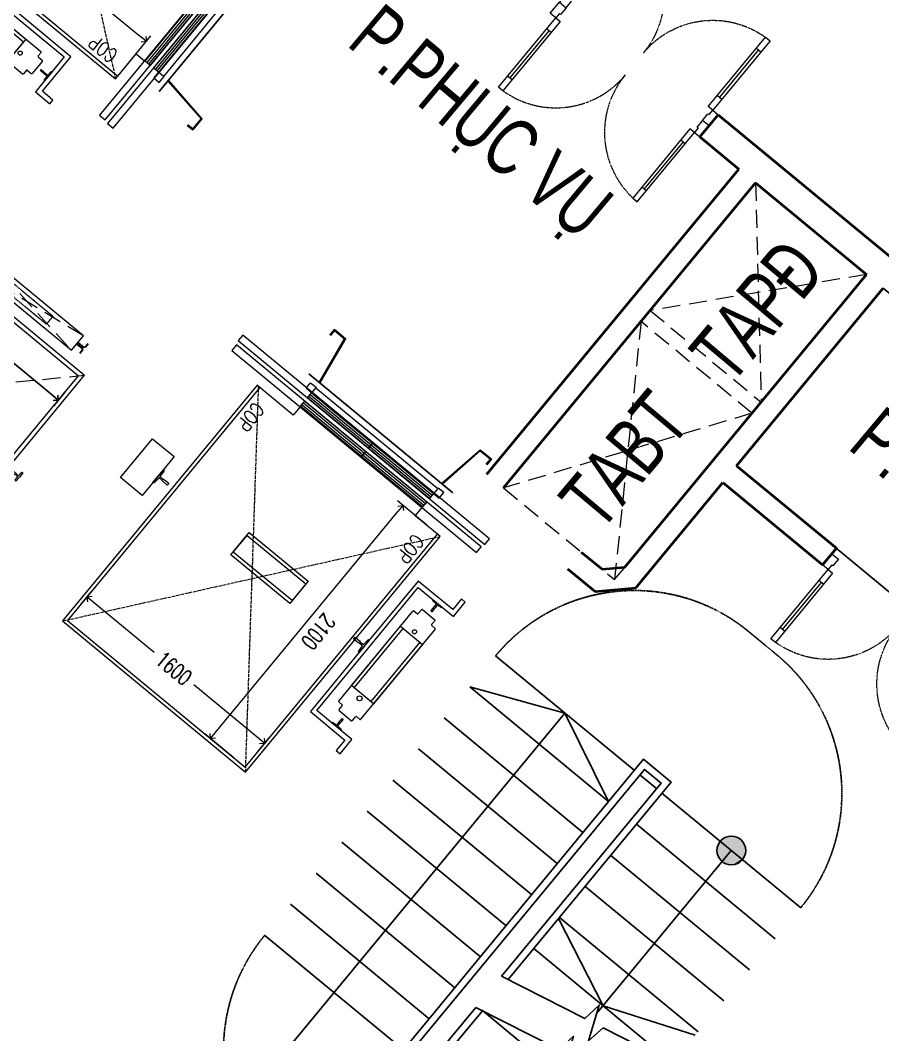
# Model space of a CAD drawing. Header units: millimetres. Extents: x -361681467 to 361175952, y -1292982 to 1550216.
# Drawn here: x -67923 to -61929, y 138819 to 145869 of the extents above; entities that cross this region are included whole.
import ezdxf
from ezdxf.enums import TextEntityAlignment as Align

# ---------------------------------------------------------------- set-up
doc = ezdxf.new("R2010")
doc.units = ezdxf.units.MM
doc.header["$MEASUREMENT"] = 0
for name, pattern in [('HIDDEN', [0.375, 0.25, -0.125]), ('Xref_NT1+NT2_MBDV Cot vach_220729$0$ACAD_ISO02W100', [15, 12, -3]), ('Xref_NT1+NT2_MBDV Cot vach_220729$0$HIDDEN', [0.375, 0.25, -0.125]), ('Xref_NT1+NT2_MBDV Cot vach_220729$0$HIDDEN2', [0.1875, 0.125, -0.0625]), ('Xref_ST_MBDV Cot vach 30.7.2022$0$CENTERX2', [4, 2.5, -0.5, 0.5, -0.5]), ('Xref_ST_MBDV Cot vach 30.7.2022$0$HIDDEN', [0.375, 0.25, -0.125]), ('Xref_ST_MBDV Cot vach 30.7.2022$0$PHANTOMX2', [5, 2.5, -0.5, 0.5, -0.5, 0.5, -0.5])]:
    doc.linetypes.add(name, pattern=pattern)
for name, color, linetype in [('A-CORE-OTLN', 160, 'Continuous'), ('KT-Text', 7, 'Continuous'), ('KT-Tuong', 1, 'Continuous'), ('Xref_NT1+NT2_MBDV Cot vach_220729$0$A-FLOR-STRS-ARROW', 8, 'Continuous'), ('Xref_NT1+NT2_MBDV Cot vach_220729$0$ccu12-Thay', 7, 'Continuous'), ('Xref_NT1+NT2_MBDV Cot vach_220729$0$KT-Net manh', 139, 'Continuous'), ('Xref_NT1+NT2_MBDV Cot vach_220729$0$KT-Text', 7, 'Continuous'), ('Xref_NT1+NT2_MBDV Cot vach_220729$0$KT-Thay', 7, 'Continuous'), ('Xref_ST_MBDV Cot vach 30.7.2022$0$KT-Net manh', 139, 'Continuous')]:
    doc.layers.add(name, color=color, linetype=linetype)
for name, color, linetype, lineweight in [('KT-Net cat', 1, 'Continuous', 40), ('SPE-MEP-HVAC', 140, 'Continuous', 0), ('Xref_NT1+NT2_MBDV Cot vach_220729$0$CUA', 37, 'Continuous', 13), ('Xref_NT1+NT2_MBDV Cot vach_220729$0$KT-Noi that', 36, 'Continuous', 9), ('Xref_ST_MBDV Cot vach 30.7.2022$0$KT-Noi that', 36, 'Continuous', 9)]:
    doc.layers.add(name, color=color, linetype=linetype, lineweight=lineweight)
doc.styles.add('Arial', font='arial.ttf', dxfattribs={"width": 0.7})
doc.styles.add('Xref_NT1+NT2_MBDV Cot vach_220729$0$Arial', font='arial.ttf', dxfattribs={"width": 0.7})
doc.styles.add('Xref_NT1+NT2_MBDV Cot vach_220729$0$ROMANS', font='ROMANS.SHX')
doc.styles.add('Xref_NT1+NT2_MBDV Cot vach_220729$0$xref.N.Cot vach tang N2$0$DIM', font='vnsimli.shx', dxfattribs={"width": 0.7})
doc.styles.add('Xref_ST_MBDV Cot vach 30.7.2022$0$DIM', font='vnsimli.shx', dxfattribs={"width": 0.7})
doc.dimstyles.new('Xref_NT1+NT2_MBDV Cot vach_220729$0$xref.N.Cot vach tang N2$0$CCU 1-100 A1', dxfattribs={"dimscale": 100, "dimtxt": 2.2, "dimasz": 1, "dimexe": 1, "dimexo": 0, "dimgap": 1, "dimtad": 1, "dimdec": 0, "dimdsep": 46, "dimtxsty": 'Xref_NT1+NT2_MBDV Cot vach_220729$0$xref.N.Cot vach tang N2$0$DIM', "dimblk1": 'Xref_NT1+NT2_MBDV Cot vach_220729$0$xref.N.Cot vach tang N2$0$_ARCHTICK', "dimblk2": 'Xref_NT1+NT2_MBDV Cot vach_220729$0$xref.N.Cot vach tang N2$0$_ARCHTICK', "dimsah": 1, "dimcen": 0, "dimdle": 1, "dimclrd": 256, "dimclre": 256, "dimclrt": 31, "dimadec": 0, "dimazin": 0, "dimtfac": 1, "dimtdec": 0, "dimtix": 1, "dimtmove": 2, "dimatfit": 3, "dimldrblk": 'Xref_NT1+NT2_MBDV Cot vach_220729$0$xref.N.Cot vach tang N2$0$_ARCHTICK', "dimfxl": 8, "dimtolj": 1, "dimarcsym": 0})
doc.dimstyles.new('Xref_ST_MBDV Cot vach 30.7.2022$0$CCU 1-100 A1', dxfattribs={"dimscale": 100, "dimtxt": 2.2, "dimasz": 1, "dimexe": 1, "dimexo": 0, "dimgap": 1, "dimtad": 1, "dimdec": 0, "dimdsep": 46, "dimtxsty": 'Xref_ST_MBDV Cot vach 30.7.2022$0$DIM', "dimblk1": 'Xref_ST_MBDV Cot vach 30.7.2022$0$_ARCHTICK', "dimblk2": 'Xref_ST_MBDV Cot vach 30.7.2022$0$_ARCHTICK', "dimsah": 1, "dimcen": 0, "dimdle": 1, "dimclrd": 256, "dimclre": 256, "dimclrt": 31, "dimadec": 0, "dimazin": 0, "dimtfac": 1, "dimtdec": 0, "dimtix": 1, "dimtmove": 2, "dimatfit": 3, "dimldrblk": 'Xref_ST_MBDV Cot vach 30.7.2022$0$_ARCHTICK', "dimfxl": 8, "dimtolj": 1, "dimarcsym": 0})

# ---------------------------------------------------------------- blocks, each defined once
blk = doc.blocks.new('Xref_ST_MBDV Cot vach 30.7.2022$0$_Open90')
at = {"color": 0, "linetype": 'ByBlock', "lineweight": -2}
for p, q in [((0, 0), (-1, 0)), ((-0.5, 0.5), (0, 0)), ((0, 0), (-0.5, -0.5))]:
    blk.add_line(p, q, dxfattribs=at)
blk = doc.blocks.new('*D20')
at = {"layer": 'Defpoints', "color": 5, "transparency": 16777216}
for p, q in [((-2230, 1494.3), (-2230, 1595.8)), ((-730, 1457.2), (-730, 1595.8)), ((-2180, 1545.8), (-1728.4, 1545.8)), ((-780, 1545.8), (-1371.8, 1545.8))]:
    blk.add_line(p, q, dxfattribs=at)
at = {"layer": 'Defpoints', "color": 0, "transparency": 16777216}
for p in [(-2230, 1545.8), (-2230, 1494.3, 0), (-730, 1457.2, 0)]:
    blk.add_point(p, dxfattribs=at)
at = {"layer": 'Defpoints', "color": 5, "transparency": 16777216, "xscale": 50, "yscale": 50, "zscale": 50, "rotation": 180}
blk.add_blockref('Xref_ST_MBDV Cot vach 30.7.2022$0$_Open90', (-2230, 1545.8), dxfattribs=at)
at = {"layer": 'Defpoints', "color": 5, "transparency": 16777216, "xscale": 50, "yscale": 50, "zscale": 50}
blk.add_blockref('Xref_ST_MBDV Cot vach 30.7.2022$0$_Open90', (-730, 1545.8), dxfattribs=at)
at = {"layer": 'Defpoints', "color": 5, "transparency": 16777216, "insert": (-1550.1, 1545.8), "char_height": 110, "attachment_point": 5, "style": 'Xref_ST_MBDV Cot vach 30.7.2022$0$DIM'}
blk.add_mtext('\\A1;1500', dxfattribs=at)
blk = doc.blocks.new('Xref_ST_MBDV Cot vach 30.7.2022$0$_ARCHTICK')
at = {"color": 0, "linetype": 'ByBlock', "const_width": 0.15}
blk.add_lwpolyline([(-0.5, -0.5), (0.5, 0.5)], dxfattribs=at)
blk = doc.blocks.new('*D21')
at = {"layer": 'Defpoints', "color": 5, "transparency": 16777216}
for p, q in [((-879.1, 1950), (-1000.2, 1950)), ((-950.2, 1900), (-950.2, 1328.3)), ((-950.2, 400), (-950.2, 971.7)), ((-879.1, 350), (-1000.2, 350))]:
    blk.add_line(p, q, dxfattribs=at)
at = {"layer": 'Defpoints', "color": 0, "transparency": 16777216}
for p in [(-879.1, 1950, 0), (-950.2, 350), (-879.1, 350, 0)]:
    blk.add_point(p, dxfattribs=at)
at = {"layer": 'Defpoints', "color": 5, "transparency": 16777216, "xscale": 50, "yscale": 50, "zscale": 50}
for p, rotation in [((-950.2, 1950), 90), ((-950.2, 350), 270)]:
    blk.add_blockref('Xref_ST_MBDV Cot vach 30.7.2022$0$_Open90', p, dxfattribs=dict(at, rotation=rotation))
at = {"layer": 'Defpoints', "color": 5, "transparency": 16777216, "insert": (-950.2, 1150), "char_height": 110, "attachment_point": 5, "rotation": 90, "style": 'Xref_ST_MBDV Cot vach 30.7.2022$0$DIM'}
blk.add_mtext('\\A1;1600', dxfattribs=at)
blk = doc.blocks.new('Xref_NT1+NT2_MBDV Cot vach_220729$0$xref.N.Cot vach tang N2$0$_Open90')
at = {"color": 0, "linetype": 'ByBlock', "lineweight": -2}
for p, q in [((0, 0), (-1, 0)), ((-0.5, 0.5), (0, 0)), ((0, 0), (-0.5, -0.5))]:
    blk.add_line(p, q, dxfattribs=at)
blk = doc.blocks.new('*D44')
at = {"layer": 'Defpoints', "color": 0, "transparency": 16777216}
for p in [(-424.2, -515), (-353.1, -515, 0), (-353.1, -2115, 0)]:
    blk.add_point(p, dxfattribs=at)
at = {"layer": 'Xref_NT1+NT2_MBDV Cot vach_220729$0$KT-Noi that', "color": 5, "transparency": 16777216}
for p, q in [((-353.1, -515), (-474.2, -515)), ((-424.2, -565), (-424.2, -1155)), ((-424.2, -2065), (-424.2, -1511.7)), ((-353.1, -2115), (-474.2, -2115))]:
    blk.add_line(p, q, dxfattribs=at)
at = {"layer": 'Xref_NT1+NT2_MBDV Cot vach_220729$0$KT-Noi that', "color": 5, "transparency": 16777216, "xscale": 50, "yscale": 50, "zscale": 50}
for p, rotation in [((-424.2, -515), 90), ((-424.2, -2115), 270)]:
    blk.add_blockref('Xref_NT1+NT2_MBDV Cot vach_220729$0$xref.N.Cot vach tang N2$0$_Open90', p, dxfattribs=dict(at, rotation=rotation))
at = {"layer": 'Xref_NT1+NT2_MBDV Cot vach_220729$0$KT-Noi that', "color": 5, "transparency": 16777216, "insert": (-424.2, -1333.3), "char_height": 110, "attachment_point": 5, "rotation": 90, "style": 'Xref_NT1+NT2_MBDV Cot vach_220729$0$xref.N.Cot vach tang N2$0$DIM'}
blk.add_mtext('\\A1;1600', dxfattribs=at)
blk = doc.blocks.new('Xref_NT1+NT2_MBDV Cot vach_220729$0$xref.N.Cot vach tang N2$0$_ARCHTICK')
at = {"color": 0, "linetype": 'ByBlock', "const_width": 0.15}
blk.add_lwpolyline([(-0.5, -0.5), (0.5, 0.5)], dxfattribs=at)
blk = doc.blocks.new('*D45')
at = {"layer": 'Defpoints', "color": 0, "transparency": 16777216}
for p in [(-2310, -615), (-210, -615), (-2310, -826.7)]:
    blk.add_point(p, dxfattribs=at)
at = {"layer": 'Xref_NT1+NT2_MBDV Cot vach_220729$0$KT-Noi that', "color": 5, "transparency": 16777216}
for p, q in [((-2310, -615), (-2310, -876.7)), ((-210, -615), (-210, -876.7)), ((-260, -826.7), (-2260, -826.7))]:
    blk.add_line(p, q, dxfattribs=at)
at = {"layer": 'Xref_NT1+NT2_MBDV Cot vach_220729$0$KT-Noi that', "color": 5, "transparency": 16777216, "xscale": 50, "yscale": 50, "zscale": 50, "rotation": 180}
blk.add_blockref('Xref_NT1+NT2_MBDV Cot vach_220729$0$xref.N.Cot vach tang N2$0$_Open90', (-2310, -826.7), dxfattribs=at)
at = {"layer": 'Xref_NT1+NT2_MBDV Cot vach_220729$0$KT-Noi that', "color": 5, "transparency": 16777216, "xscale": 50, "yscale": 50, "zscale": 50}
blk.add_blockref('Xref_NT1+NT2_MBDV Cot vach_220729$0$xref.N.Cot vach tang N2$0$_Open90', (-210, -826.7), dxfattribs=at)
at = {"layer": 'Xref_NT1+NT2_MBDV Cot vach_220729$0$KT-Noi that', "color": 5, "transparency": 16777216, "insert": (-1260, -721.7), "char_height": 110, "attachment_point": 5, "style": 'Xref_NT1+NT2_MBDV Cot vach_220729$0$xref.N.Cot vach tang N2$0$DIM'}
blk.add_mtext('\\A1;2100', dxfattribs=at)
blk = doc.blocks.new('*U175')
for p, q in [((-1260, 525), (-1300, 525)), ((-1280, 100), (-1280, 525)), ((-90, 525), (-50, 525)), ((-70, 100), (-70, 525)), ((-1260, 100), (-1300, 100)), ((-90, 100), (-50, 100))]:
    blk.add_line(p, q)
for points in [[(-1300, 0), (-1260, 0), (-1260, 625), (-1300, 625)], [(-50, 0), (-90, 0), (-90, 625), (-50, 625)], [(-1350, -100), (-1290, -100), (-1290, -40), (-1300, -40), (-1300, 0), (-1350, 0)], [(0, -100), (-60, -100), (-60, -40), (-50, -40), (-50, 0), (0, 0)]]:
    blk.add_lwpolyline(points, close=True)
at = {"linetype": 'Xref_NT1+NT2_MBDV Cot vach_220729$0$HIDDEN2'}
for centre, start, end in [((-1300, 0), 0, 89.99996), ((-50, 0), 90.00004, 180)]:
    blk.add_arc(centre, 625, start, end, dxfattribs=at)
blk = doc.blocks.new('*U46')
for p, q in [((-1260, -100), (-1300, -100)), ((-1280, -100), (-1280, -525)), ((-90, -100), (-50, -100)), ((-70, -100), (-70, -525)), ((-1260, -525), (-1300, -525)), ((-90, -525), (-50, -525))]:
    blk.add_line(p, q)
for points in [[(-1350, 100), (-1290, 100), (-1290, 40), (-1300, 40), (-1300, 0), (-1350, 0)], [(0, 100), (-60, 100), (-60, 40), (-50, 40), (-50, 0), (0, 0)], [(-1300, 0), (-1260, 0), (-1260, -625), (-1300, -625)], [(-50, 0), (-90, 0), (-90, -625), (-50, -625)]]:
    blk.add_lwpolyline(points, close=True)
at = {"linetype": 'Xref_NT1+NT2_MBDV Cot vach_220729$0$HIDDEN2'}
for centre, start, end in [((-1300, 0), 270.00004, 0), ((-50, 0), 180, 269.99996)]:
    blk.add_arc(centre, 625, start, end, dxfattribs=at)
blk = doc.blocks.new('răer')
at = {"layer": 'Xref_NT1+NT2_MBDV Cot vach_220729$0$KT-Net manh', "extrusion": (-0.000165563, 3.50761e-08, 1)}
h = blk.add_hatch(color=256, dxfattribs=at)
edge = h.paths.add_edge_path(flags=0)
edge.add_arc((3886.2, 6323.8), 100, 269.98779, 629.98779)
h = blk.add_hatch(color=256, dxfattribs=at)
edge = h.paths.add_edge_path(flags=0)
edge.add_arc((3886.2, 6323.8), 100, 269.98779, 629.98779)
blk.add_hatch(color=256, dxfattribs=at).paths.add_polyline_path([(3791.1, 6354.7), (3791.1, 6292.9), (3827.4, 6242.9), (3886.2, 6223.8), (3944.9, 6242.9), (3981.3, 6292.9), (3981.3, 6354.7), (3945, 6404.7), (3886.2, 6423.8), (3827.4, 6404.7)], flags=0)
blk.add_hatch(color=256, dxfattribs=at).paths.add_polyline_path([(3791.1, 6354.7), (3791.1, 6292.9), (3827.4, 6242.9), (3886.2, 6223.8), (3944.9, 6242.9), (3981.3, 6292.9), (3981.3, 6354.7), (3945, 6404.7), (3886.2, 6423.8), (3827.4, 6404.7)], flags=0)
at = {"layer": 'KT-Net cat', "ltscale": 0.5, "extrusion": (-0.000165563, 3.50768e-08, 1)}
for p, q in [((0.6, 2998.8, 0), (1.2, 5549.7, 0)), ((1801, 4649.6, 0.3), (1801.2, 5549.3, 0.3)), ((1801.2, 5549.3, 0.3), (1951.2, 5549.2, 0.3)), ((1951, 4649.6, 0.3), (1951.2, 5549.2, 0.3)), ((1801, 4649.6, 0.3), (201, 4650, 0)), ((2901, 4649.4, 0.5), (1951, 4649.6, 0.3)), ((3100.9, 4449.3, 0.5), (2901, 4649.4, 0.5)), ((200.7, 3500, 0), (201, 4500, 0)), ((2838.8, 4499.4, 0.5), (201, 4500, 0)), ((2950.9, 4387.2, 0.5), (2838.8, 4499.4, 0.5)), ((3100.9, 4199.3, 0.5), (3100.9, 4449.3, 0.5)), ((2950.9, 4199.4, 0.5), (2950.9, 4387.2, 0.5)), ((2950.7, 3499.4, 0.5), (200.7, 3500, 0)), ((200.6, 2998.8, 0), (200.7, 3350, 0)), ((2950.7, 3349.4, 0.5), (200.7, 3350, 0)), ((200.6, 2998.8, 0), (0.6, 2998.8, 0))]:
    blk.add_line(p, q, dxfattribs=at)
at = {"layer": 'Xref_NT1+NT2_MBDV Cot vach_220729$0$A-FLOR-STRS-ARROW', "extrusion": (-0.000165563, 3.50768e-08, 1), "elevation": 0}
for points in [[(5286.3, 6948.6), (5404.1, 6422), (5538, 6400.2), (5299.4, 6299.6), (5435.7, 6281.1), (5577.2, 5648.5)], [(5567.2, 6948.5), (5685, 6421.9), (5818.9, 6400.1), (5580.3, 6299.5), (5716.6, 6281), (5858.1, 5648.4)]]:
    blk.add_lwpolyline(points, dxfattribs=at)
at = {"layer": 'Xref_NT1+NT2_MBDV Cot vach_220729$0$KT-Net manh', "extrusion": (-0.000165563, 3.50768e-08, 1)}
blk.add_line((3945, 6404.7, 0.7), (3886.2, 6423.8, 0.6), dxfattribs=at)
blk.add_line((3945, 6404.7, 0.7), (3886.2, 6423.8, 0.6), dxfattribs=at)
at = {"layer": 'Xref_NT1+NT2_MBDV Cot vach_220729$0$KT-Net manh', "linetype": 'Xref_NT1+NT2_MBDV Cot vach_220729$0$HIDDEN', "extrusion": (-0.000165563, 3.50768e-08, 1), "elevation": 0}
for points in [[(3886.5, 6949.2, 0.414131), (2636.3, 5699.7), (2636.2, 5449.2, 0.414131), (3885.9, 4199.2, 1.000029)], [(6406.3, 6948.3, -0.414131), (7656, 5698.3), (7656, 5447.7, -0.414131), (6405.7, 4198.3, -1.000029)]]:
    blk.add_lwpolyline(points, format="xyb", dxfattribs=at)
at = {"layer": 'Xref_NT1+NT2_MBDV Cot vach_220729$0$KT-Net manh', "extrusion": (-0.000165563, 3.50768e-08, 1), "elevation": 0}
for points in [[(5015.2, 5698.6), (5286.2, 6323.5), (5036.3, 6948.6)], [(5637.1, 6323.4), (6286.2, 6323.3), (6386.2, 6323.3), (6961.1, 6323.2), (6960.8, 4823.2), (3885.8, 4823.8)], [(3886.2, 6323.8), (5356.2, 6323.5)], [(4165.7, 4198.8), (3885.8, 4823.8), (4166, 5448.8)]]:
    blk.add_lwpolyline(points, dxfattribs=at)
at = {"layer": 'Xref_NT1+NT2_MBDV Cot vach_220729$0$KT-Net manh', "extrusion": (-0.000165563, 3.50768e-08, 1)}
blk.add_circle((3886.2, 6323.8, 0), 100, dxfattribs=at)
blk.add_circle((3886.2, 6323.8, 0), 100, dxfattribs=at)
at = {"layer": 'Xref_NT1+NT2_MBDV Cot vach_220729$0$KT-Thay', "extrusion": (-0.000165563, 2.22406e-08, 1)}
for p, q in [((3886.3, 6948.8, 0.6), (3886, 5698.8, 0.6)), ((4166.3, 6948.8, 0.7), (4166, 5698.8, 0.7)), ((4446.3, 6948.7, 0.7), (4446, 5698.7, 0.7)), ((4726.3, 6948.6, 0.8), (4726, 5698.6, 0.8)), ((5006.3, 6948.6, 0.8), (5006, 5698.6, 0.8)), ((5286.3, 6948.5, 0.9), (5286, 5698.5, 0.9)), ((5846.3, 6948.4, 1), (5846, 5698.4, 1)), ((3886, 5448.8, 0.6), (3885.7, 4198.8, 0.6)), ((4166, 5448.8, 0.7), (4165.7, 4198.8, 0.7)), ((4446, 5448.7, 0.7), (4445.7, 4198.7, 0.7)), ((4726, 5448.6, 0.8), (4725.7, 4198.6, 0.8)), ((5006, 5448.6, 0.8), (5005.7, 4198.6, 0.8)), ((5286, 5448.5, 0.9), (5285.7, 4198.5, 0.9)), ((5566, 5448.5, 0.9), (5565.7, 4198.5, 0.9)), ((5846, 5448.4, 1), (5845.7, 4198.4, 1)), ((6126, 5448.3, 1), (6125.7, 4198.3, 1)), ((6406, 5448.3, 1.1), (6405.7, 4198.3, 1.1))]:
    blk.add_line(p, q, dxfattribs=at)
at = {"layer": 'Xref_NT1+NT2_MBDV Cot vach_220729$0$KT-Thay', "extrusion": (-0.000165563, 3.50768e-08, 1)}
blk.add_line((3886, 5498.8, 0.6), (3886, 5648.8, 0.6), dxfattribs=at)
at = {"layer": 'Xref_NT1+NT2_MBDV Cot vach_220729$0$KT-Thay', "extrusion": (-0.000165563, 3.50768e-08, 1), "elevation": 0}
for points in [[(5846.9, 5698.4), (6456, 5698.3), (6456, 5448.3), (3786, 5448.8), (3786, 5698.8), (5566, 5698.5)], [(5858.1, 5648.4), (6406, 5648.3), (6406, 5498.3), (3836, 5498.8), (3836, 5648.8), (5577.2, 5648.5)]]:
    blk.add_lwpolyline(points, dxfattribs=at)
at = {"layer": 'Xref_NT1+NT2_MBDV Cot vach_220729$0$CUA', "extrusion": (0.000165563, -3.50768e-08, -1), "zscale": -1.000000000000002}
for name, p, rotation in [('*U175', (-1951.5, 6899.2, 0), 90.01220552114347), ('*U46', (-0.6, 2998.8, 0), 90.01220552114393)]:
    blk.add_blockref(name, p, dxfattribs=dict(at, rotation=rotation))
at = {"layer": 'Xref_NT1+NT2_MBDV Cot vach_220729$0$CUA', "extrusion": (-0.000165563, 3.50768e-08, 1), "rotation": 89.98779447880591}
blk.add_blockref('*U46', (200.6, 2998.8, 0), dxfattribs=at)
blk = doc.blocks.new('*U293')
at = {"linetype": 'HIDDEN', "ltscale": 500}
for p, q in [((1052.4, 463.6), (403.1, -915.2)), ((1455.5, -451.6), (0, 0))]:
    blk.add_line(p, q, dxfattribs=at)
blk.add_lwpolyline([(1052.4, 463.6), (1455.5, -451.6), (403.1, -915.2), (0, 0)], close=True, dxfattribs=at)
blk = doc.blocks.new('*U292')
at = {"linetype": 'HIDDEN', "ltscale": 500}
for p, q in [((1372.7, 604.7), (403.1, -915.2)), ((1775.8, -310.5), (0, 0))]:
    blk.add_line(p, q, dxfattribs=at)
blk.add_lwpolyline([(1372.7, 604.7), (1775.8, -310.5), (403.1, -915.2), (0, 0)], close=True, dxfattribs=at)
blk = doc.blocks.new('A$C16B9592A')
at = {"layer": 'SPE-MEP-HVAC', "linetype": 'HIDDEN', "ltscale": 1000, "xscale": -1, "rotation": 254.2212213649985}
for name, p in [('*U293', (15322.6, 6712.5, 0)), ('*U292', (14303.8, 5478.9, 0))]:
    blk.add_blockref(name, p, dxfattribs=at)
blk = doc.blocks.new('Xref_ST_MBDV Cot vach 30.7.2022$0$TM 1000kg')
at = {"layer": 'Xref_ST_MBDV Cot vach 30.7.2022$0$KT-Net manh'}
for p, q in [((-2850, 2500), (-2850, 1742.2)), ((-2832, 2500), (-2832, 1754.4)), ((-2500, 1800), (-2500, 500)), ((-2850, 1742.2), (-2847, 1742.2)), ((-2847, 1742.2), (-2847, 1739.2)), ((-2550, 1674.2), (-2847, 1739.2)), ((-2550, 1692.7), (-2832, 1754.4)), ((-2550, 625.8), (-2847, 560.8)), ((-2550, 607.3), (-2832, 545.6)), ((-2850, 557.8), (-2847, 557.8)), ((-2850, -100), (-2850, 557.8)), ((-2847, 557.8), (-2847, 560.8)), ((-2832, -100), (-2832, 545.6))]:
    blk.add_line(p, q, dxfattribs=at)
at = {"layer": 'Xref_ST_MBDV Cot vach 30.7.2022$0$KT-Net manh', "const_width": 2}
for points in [[(-2847, 1742.2), (-2832, 1754.4)], [(-2847, 557.8), (-2832, 545.6)]]:
    blk.add_lwpolyline(points, dxfattribs=at)
at = {"layer": 'Xref_ST_MBDV Cot vach 30.7.2022$0$KT-Net manh', "ltscale": 2}
for points in [[(-2510, 1700), (-2500, 1700), (-2500, 1650), (-2550, 1650), (-2550, 1700), (-2540, 1700), (-2540, 1690), (-2541.6, 1690), (-2541.6, 1698.4), (-2548.4, 1698.4), (-2548.4, 1651.6), (-2501.6, 1651.6), (-2501.6, 1698.4), (-2508.4, 1698.4), (-2508.4, 1690), (-2510, 1690)], [(-2510, 600), (-2500, 600), (-2500, 650), (-2550, 650), (-2550, 600), (-2540, 600), (-2540, 610), (-2541.6, 610), (-2541.6, 601.6), (-2548.4, 601.6), (-2548.4, 648.4), (-2501.6, 648.4), (-2501.6, 601.6), (-2508.4, 601.6), (-2508.4, 610), (-2510, 610)]]:
    blk.add_lwpolyline(points, close=True, dxfattribs=at)
at = {"layer": 'Xref_ST_MBDV Cot vach 30.7.2022$0$KT-Noi that', "linetype": 'Continuous', "ltscale": 2}
for p, q in [((-2460, 2080, 0), (-2460, 1700, 0)), ((-2400, 2080, 0), (-2460, 2080, 0)), ((-2400, 220, 0), (-2400, 2080, 0)), ((-2370, 220, 0), (-2370, 2080, 0)), ((-2370, 2080, 0), (-2310, 2080, 0)), ((-2310, 220, 0), (-2310, 2080, 0)), ((-2310, 1981, 0), (-700, 1981, 0)), ((-700, 1981, 0), (-700, 319, 0)), ((-2230, 1950, 0), (-730, 1950, 0)), ((-2230, 1950, 0), (-2230, 1650, 0)), ((-730, 1950, 0), (-730, 350, 0)), ((-2455, 650, 0), (-2455, 1650, 0)), ((-2441.3, 620, 0), (-2441.3, 1680, 0)), ((-2411, 1680, 0), (-2441.3, 1680, 0)), ((-2411, 620, 0), (-2411, 1680, 0)), ((-2348, 625, 0), (-2348, 1675, 0)), ((-2348, 1675, 0), (-2314, 1675, 0)), ((-2314, 625, 0), (-2314, 1675, 0)), ((-2310, 1650, 0), (-2230, 1650, 0)), ((-2411, 1150, 0), (-2441.3, 1150, 0)), ((-2314, 1150, 0), (-2348, 1150, 0)), ((-2310, 650, 0), (-2230, 650, 0)), ((-2230, 350, 0), (-2230, 650, 0)), ((-2460, 220, 0), (-2460, 600, 0)), ((-2411, 620, 0), (-2441.3, 620, 0)), ((-2348, 625, 0), (-2314, 625, 0)), ((-2310, 319, 0), (-700, 319, 0)), ((-2230, 350, 0), (-730, 350, 0)), ((-2400, 220, 0), (-2460, 220, 0)), ((-2370, 220, 0), (-2310, 220, 0))]:
    blk.add_line(p, q, dxfattribs=at)
at = {"layer": 'Xref_ST_MBDV Cot vach 30.7.2022$0$KT-Noi that', "linetype": 'Continuous'}
for p, q in [((-1572.5, 2077, 0), (-1572.5, 2082, 0)), ((-1572.5, 2082, 0), (-1535, 2082, 0)), ((-1569.5, 2074, 0), (-1540.1, 2070.9, 0)), ((-1540, 2021, 0), (-1540, 2050, 0)), ((-1537.1, 2054.1, 0), (-1537.1, 2067.9, 0)), ((-1497.5, 2082, 0), (-1535, 2082, 0)), ((-1532.9, 2054.1, 0), (-1532.9, 2067.9, 0)), ((-1530, 2021, 0), (-1530, 2050, 0)), ((-1500.5, 2074, 0), (-1529.9, 2070.9, 0)), ((-1497.5, 2077, 0), (-1497.5, 2082, 0)), ((-1539, 2020, 0), (-1535, 2020, 0)), ((-1531, 2020, 0), (-1535, 2020, 0)), ((-603.5, 1460, 0), (-574.4, 1460, 0)), ((-603.5, 1456.8, 0), (-603.5, 1460, 0)), ((-603.5, 1456.8, 0), (-574.4, 1456.8, 0)), ((-568.2, 1406.2, 0), (-568.2, 1450.6, 0)), ((-565, 1406.2, 0), (-565, 1450.6, 0)), ((-555, 1406.2, 0), (-555, 1450.6, 0)), ((-551.8, 1406.2, 0), (-551.8, 1450.6, 0)), ((-516.5, 1460, 0), (-545.6, 1460, 0)), ((-516.5, 1456.8, 0), (-545.6, 1456.8, 0)), ((-516.5, 1456.8, 0), (-516.5, 1460, 0)), ((-558, 1403.2, 0), (-562, 1403.2, 0)), ((-558, 1400, 0), (-562, 1400, 0)), ((-568.2, 493.8, 0), (-568.2, 449.4, 0)), ((-565, 493.8, 0), (-565, 449.4, 0)), ((-558, 500, 0), (-562, 500, 0)), ((-558, 496.8, 0), (-562, 496.8, 0)), ((-555, 493.8, 0), (-555, 449.4, 0)), ((-551.8, 493.8, 0), (-551.8, 449.4, 0)), ((-603.5, 443.2, 0), (-574.4, 443.2, 0)), ((-603.5, 440, 0), (-574.4, 440, 0)), ((-516.5, 443.2, 0), (-545.6, 443.2, 0)), ((-516.5, 440, 0), (-545.6, 440, 0)), ((-1572.5, 223, 0), (-1572.5, 218, 0)), ((-1572.5, 218, 0), (-1535, 218, 0)), ((-1569.5, 226, 0), (-1540.1, 229.1, 0)), ((-1540, 279, 0), (-1540, 250, 0)), ((-1539, 280, 0), (-1535, 280, 0)), ((-1537.1, 245.9, 0), (-1537.1, 232.1, 0)), ((-1531, 280, 0), (-1535, 280, 0)), ((-1497.5, 218, 0), (-1535, 218, 0)), ((-1532.9, 245.9, 0), (-1532.9, 232.1, 0)), ((-1530, 279, 0), (-1530, 250, 0)), ((-1500.5, 226, 0), (-1529.9, 229.1, 0)), ((-1497.5, 223, 0), (-1497.5, 218, 0))]:
    blk.add_line(p, q, dxfattribs=at)
at = {"layer": 'Xref_ST_MBDV Cot vach 30.7.2022$0$KT-Noi that', "linetype": 'Xref_ST_MBDV Cot vach 30.7.2022$0$HIDDEN', "ltscale": 500}
for p, q in [((-2370, 1981, 0), (-700, 319, 0)), ((-2370, 319, 0), (-700, 1981, 0)), ((-495, 1400, 0), (-625, 500, 0)), ((-495, 500, 0), (-625, 1400, 0))]:
    blk.add_line(p, q, dxfattribs=at)
at = {"layer": 'Xref_ST_MBDV Cot vach 30.7.2022$0$KT-Noi that', "linetype": 'Xref_ST_MBDV Cot vach 30.7.2022$0$CENTERX2'}
for p, q in [((-1815, 1236, 0), (-1815, 1066.7, 0)), ((-1155, 1236, 0), (-1155, 1066.7, 0))]:
    blk.add_line(p, q, dxfattribs=at)
at = {"layer": 'Xref_ST_MBDV Cot vach 30.7.2022$0$KT-Noi that', "linetype": 'Continuous', "ltscale": 2, "elevation": 0}
for points in [[(-2485, 1700), (-2445, 1700), (-2445, 1650), (-2485, 1650)], [(-495, 1400), (-625, 1400), (-625, 500), (-495, 500)], [(-2485, 600), (-2445, 600), (-2445, 650), (-2485, 650)]]:
    blk.add_lwpolyline(points, close=True, dxfattribs=at)
at = {"layer": 'Xref_ST_MBDV Cot vach 30.7.2022$0$KT-Noi that', "linetype": 'Xref_ST_MBDV Cot vach 30.7.2022$0$PHANTOMX2', "elevation": 0}
for points in [[(-1635, 1186), (-1635, 1114), (-1995, 1114), (-1995, 1186)], [(-975, 1186), (-975, 1114), (-1335, 1114), (-1335, 1186)], [(-524, 1150), (-524, 750), (-596, 750), (-596, 1150)]]:
    blk.add_lwpolyline(points, close=True, dxfattribs=at)
at = {"layer": 'Xref_ST_MBDV Cot vach 30.7.2022$0$KT-Noi that', "linetype": 'Continuous'}
for centre, radius, start, end in [((-1569.5, 2077, 0), 3, 180, 270), ((-1540.1, 2067.9, 0), 3, 0, 90), ((-1542.3, 2054.7, 0), 5.25, 295.66972, 353.31728), ((-1529.9, 2067.9, 0), 3, 90, 180), ((-1527.7, 2054.7, 0), 5.25, 186.68272, 244.33028), ((-1500.5, 2077, 0), 3, 270, 0), ((-1539, 2021, 0), 1, 180, 270), ((-1531, 2021, 0), 1, 270, 0), ((-574.4, 1450.6, 0), 9.4, 0, 90), ((-574.4, 1450.6, 0), 6.2, 0, 90), ((-545.6, 1450.6, 0), 9.4, 90, 180), ((-545.6, 1450.6, 0), 6.2, 90, 180), ((-562, 1406.2, 0), 6.2, 180, 270), ((-562, 1406.2, 0), 3, 180, 270), ((-558, 1406.2, 0), 3, 270, 0), ((-558, 1406.2, 0), 6.2, 270, 0), ((-562, 493.8, 0), 6.2, 90, 180), ((-562, 493.8, 0), 3, 90, 180), ((-558, 493.8, 0), 6.2, 0, 90), ((-558, 493.8, 0), 3, 0, 90), ((-574.4, 449.4, 0), 6.2, 270, 0), ((-574.4, 449.4, 0), 9.4, 270, 0), ((-545.6, 449.4, 0), 9.4, 180, 270), ((-545.6, 449.4, 0), 6.2, 180, 270), ((-1569.5, 223, 0), 3, 90, 180), ((-1540.1, 232.1, 0), 3, 270, 0), ((-1539, 279, 0), 1, 90, 180), ((-1542.3, 245.3, 0), 5.25, 6.68272, 64.33028), ((-1527.7, 245.3, 0), 5.25, 115.66972, 173.31728), ((-1529.9, 232.1, 0), 3, 180, 270), ((-1531, 279, 0), 1, 0, 90), ((-1500.5, 223, 0), 3, 0, 90)]:
    blk.add_arc(centre, radius, start, end, dxfattribs=at)
at = {"layer": 'Defpoints', "color": 5}
for base, p1, p2, angle, picture, middle in [((-950.2, 350), (-879.1, 1950, 0), (-879.1, 350, 0), 90, '*D21', (-950.2, 1150)), ((-2230, 1545.8), (-730, 1457.2, 0), (-2230, 1494.3, 0), 180, '*D20', (-1550.1, 1545.8))]:
    dim = blk.add_linear_dim(base=base, p1=p1, p2=p2, angle=angle, dimstyle='Xref_ST_MBDV Cot vach 30.7.2022$0$CCU 1-100 A1', override={"dimscale": 50, "dimblk1": 'Xref_ST_MBDV Cot vach 30.7.2022$0$_Open90', "dimblk2": 'Xref_ST_MBDV Cot vach 30.7.2022$0$_Open90', "dimclrd": 5, "dimclre": 5, "dimclrt": 5, "dimlwd": 65535, "dimlwe": 65535}, dxfattribs=at)
    dim.commit()
    dim.dimension.update_dxf_attribs({"geometry": picture, "text_midpoint": middle, "dimtype": 128})
blk = doc.blocks.new('Xref_NT1+NT2_MBDV Cot vach_220729$0$TMCC')
at = {"layer": 'Xref_NT1+NT2_MBDV Cot vach_220729$0$KT-Noi that', "linetype": 'Continuous', "ltscale": 2}
for p, q in [((-1794.2, -141.4, 0), (-1794.2, -110.6, 0)), ((-978.4, -106, 0), (-1789.6, -106, 0)), ((-1652, -306, 0), (-1652, -106, 0)), ((-1652, -106, 0), (-1118, -106, 0)), ((-1652, -281, 0), (-1652, -131, 0)), ((-1652, -131, 0), (-1118, -131, 0)), ((-1118, -106, 0), (-1118, -306, 0)), ((-1118, -131, 0), (-1118, -281, 0)), ((-973.8, -141.4, 0), (-973.8, -110.6, 0)), ((-1938.3, -164.7, 0), (-1932.3, -167.2, 0)), ((-1938.3, -247.2, 0), (-1938.3, -164.7, 0)), ((-1932.3, -167.2, 0), (-1930.1, -202.2, 0)), ((-1930.1, -209.7, 0), (-1932.3, -244.7, 0)), ((-1930.1, -202.2, 0), (-1905.4, -202.2, 0)), ((-1905.4, -209.7, 0), (-1930.1, -209.7, 0)), ((-1905.4, -202.2, 0), (-1895.4, -202, 0)), ((-1895.4, -210.5, 0), (-1905.4, -209.7, 0)), ((-1895.4, -202, 0), (-1870, -201.5, 0)), ((-1870, -210.5, 0), (-1895.4, -210.5, 0)), ((-1870, -201.5, 0), (-1870, -210.5, 0)), ((-1839.3, -261.4, 0), (-1839.3, -150.6, 0)), ((-1798.8, -146, 0), (-1834.7, -146, 0)), ((-933.9, -146, 0), (-969.2, -146, 0)), ((-929.3, -261.4, 0), (-929.3, -150.6, 0)), ((-900, -210.5, 0), (-900, -201.5, 0)), ((-900, -201.5, 0), (-874.6, -201.5, 0)), ((-874.6, -210, 0), (-900, -210.5, 0)), ((-874.6, -201.5, 0), (-864.6, -202.2, 0)), ((-864.6, -209.7, 0), (-874.6, -210, 0)), ((-864.6, -202.2, 0), (-840, -202.2, 0)), ((-840, -209.7, 0), (-864.6, -209.7, 0)), ((-840, -202.2, 0), (-837.8, -167.2, 0)), ((-837.8, -244.7, 0), (-840, -209.7, 0)), ((-837.8, -167.2, 0), (-831.8, -164.7, 0)), ((-831.8, -164.7, 0), (-831.8, -247.2, 0)), ((-2515, -215, 0), (-2515, -2440, 0)), ((-2465, -215, 0), (-2515, -215, 0)), ((-2465, -2440, 0), (-2465, -215, 0)), ((-1932.3, -244.7, 0), (-1938.3, -247.2, 0)), ((-1798.8, -266, 0), (-1834.7, -266, 0)), ((-1794.2, -301.4, 0), (-1794.2, -270.6, 0)), ((-1118, -281, 0), (-1652, -281, 0)), ((-973.8, -301.4, 0), (-973.8, -270.6, 0)), ((-933.9, -266, 0), (-969.2, -266, 0)), ((-831.8, -247.2, 0), (-837.8, -244.7, 0)), ((-978.4, -306, 0), (-1789.6, -306, 0)), ((-1118, -306, 0), (-1652, -306, 0)), ((-1439.5, -419, 0), (-1442, -411, 0)), ((-1442, -411, 0), (-1328, -411, 0)), ((-1390, -423, 0), (-1439.5, -419, 0)), ((-1390, -452, 0), (-1390, -423, 0)), ((-1330.5, -419, 0), (-1380, -423, 0)), ((-1380, -423, 0), (-1380, -452, 0)), ((-1328, -411, 0), (-1330.5, -419, 0)), ((-185, -490, 0), (-2310, -490, 0)), ((-2310, -490, 0), (-2310, -515, 0)), ((-1393, -462, 0), (-1390, -452, 0)), ((-1393, -500, 0), (-1393, -462, 0)), ((-1380, -452, 0), (-1377, -462, 0)), ((-1377, -462, 0), (-1377, -500, 0)), ((-185, -2140, 0), (-185, -490, 0)), ((-210, -515, 0), (-2310, -515, 0)), ((-2310, -515, 0), (-2310, -715, 0)), ((-1377, -500, 0), (-1393, -500, 0)), ((-210, -2115, 0), (-210, -515, 0)), ((-2510, -665, 0), (-2560, -665, 0)), ((-2560, -665, 0), (-2560, -715, 0)), ((-2510, -715, 0), (-2510, -665, 0)), ((-2560, -715, 0), (-2510, -715, 0)), ((-2555, -1815, 0), (-2555, -715, 0)), ((-2310, -715, 0), (-2385, -715, 0)), ((-1485, -1000, 0), (-1285, -1000, 0)), ((-1485, -1530, 0), (-1485, -1000, 0)), ((-1460, -1000, 0), (-1310, -1000, 0)), ((-1460, -1530, 0), (-1460, -1000, 0)), ((-1310, -1000, 0), (-1310, -1530, 0)), ((-1285, -1000, 0), (-1285, -1530, 0)), ((-1285, -1530, 0), (-1485, -1530, 0)), ((-1310, -1530, 0), (-1460, -1530, 0)), ((-2560, -1865, 0), (-2560, -1815, 0)), ((-2560, -1815, 0), (-2510, -1815, 0)), ((-2510, -1815, 0), (-2510, -1865, 0)), ((-2385, -1815, 0), (-2310, -1815, 0)), ((-2310, -1815, 0), (-2310, -2115, 0)), ((-2510, -1865, 0), (-2560, -1865, 0)), ((-2310, -2115, 0), (-210, -2115, 0)), ((-2310, -2115, 0), (-2310, -2140, 0)), ((-2310, -2140, 0), (-185, -2140, 0)), ((-1393, -2218, 0), (-1393, -2180, 0)), ((-1393, -2180, 0), (-1377, -2180, 0)), ((-1377, -2180, 0), (-1377, -2218, 0)), ((-1390, -2228, 0), (-1393, -2218, 0)), ((-1390, -2257, 0), (-1390, -2228, 0)), ((-1377, -2218, 0), (-1380, -2228, 0)), ((-1380, -2228, 0), (-1380, -2257, 0)), ((-1442, -2269, 0), (-1439.5, -2261, 0)), ((-1328, -2269, 0), (-1442, -2269, 0)), ((-1439.5, -2261, 0), (-1390, -2257, 0)), ((-1380, -2257, 0), (-1330.5, -2261, 0)), ((-1330.5, -2261, 0), (-1328, -2269, 0)), ((-2515, -2440, 0), (-2465, -2440, 0))]:
    blk.add_line(p, q, dxfattribs=at)
at = {"layer": 'Xref_NT1+NT2_MBDV Cot vach_220729$0$KT-Noi that', "linetype": 'Xref_NT1+NT2_MBDV Cot vach_220729$0$ACAD_ISO02W100', "ltscale": 2}
for p, q in [((-185, -490, 0), (-2310, -2127.5, 0)), ((-185, -2140, 0), (-2310, -490, 0))]:
    blk.add_line(p, q, dxfattribs=at)
at = {"layer": 'Xref_NT1+NT2_MBDV Cot vach_220729$0$KT-Noi that', "linetype": 'Continuous', "ltscale": 2, "elevation": 0}
for points in [[(-1385, -411), (-796.8, -411), (-796.8, -100), (-701.8, -100), (-701.8, -65), (-831.8, -65), (-831.8, -381), (-1385, -381), (-1938.3, -381), (-1938.3, -65), (-2068.3, -65), (-2068.3, -100), (-1973.3, -100), (-1973.3, -411), (-1385, -411)], [(-2385, -2430), (-2385, -225), (-2435, -225), (-2435, -2430)], [(-2510, -715), (-2465, -715), (-2465, -1265), (-2510, -1265)], [(-2435, -715), (-2390, -715), (-2390, -1265), (-2435, -1265)], [(-2510, -1265), (-2465, -1265), (-2465, -1815), (-2510, -1815)], [(-2435, -1265), (-2390, -1265), (-2390, -1815), (-2435, -1815)], [(-1385, -2269), (-1210, -2269), (-1210, -2465), (-1385, -2465), (-1560, -2465), (-1560, -2269), (-1385, -2269)]]:
    blk.add_lwpolyline(points, close=True, dxfattribs=at)
for points in [[(-2495, -1265), (-2495, -715)], [(-2480, -1265), (-2480, -715)], [(-2420, -1265), (-2420, -715)], [(-2405, -1265), (-2405, -715)], [(-2495, -1815), (-2495, -1265)], [(-2480, -1815), (-2480, -1265)], [(-2420, -1815), (-2420, -1265)], [(-2405, -1815), (-2405, -1265)]]:
    blk.add_lwpolyline(points, dxfattribs=at)
at = {"layer": 'Xref_NT1+NT2_MBDV Cot vach_220729$0$KT-Noi that', "linetype": 'Continuous', "ltscale": 2}
for centre, radius in [((-1685, -206, 0), 14.5), ((-1085, -206, 0), 17.5)]:
    blk.add_circle(centre, radius, dxfattribs=at)
for centre, start, end in [((-1789.6, -110.6, 0), 90, 180), ((-978.4, -110.6, 0), 0, 90), ((-1834.7, -150.6, 0), 90, 180), ((-1798.8, -141.4, 0), 270, 0), ((-969.2, -141.4, 0), 180, 270), ((-933.9, -150.6, 0), 0, 90), ((-1834.7, -261.4, 0), 180, 270), ((-1798.8, -270.6, 0), 0, 90), ((-969.2, -270.6, 0), 90, 180), ((-933.9, -261.4, 0), 270, 0), ((-1789.6, -301.4, 0), 180, 270), ((-978.4, -301.4, 0), 270, 0)]:
    blk.add_arc(centre, 4.61, start, end, dxfattribs=at)
at = {"layer": 'Xref_NT1+NT2_MBDV Cot vach_220729$0$KT-Noi that', "linetype": 'Continuous', "ltscale": 2, "style": 'Xref_NT1+NT2_MBDV Cot vach_220729$0$ROMANS', "width": 0.75}
for p in [(-2110, -595, 0), (-2110, -2035, 0)]:
    blk.add_text('COP', height=100, dxfattribs=at).set_placement(p, align=Align.MIDDLE)
at = {"layer": 'Xref_NT1+NT2_MBDV Cot vach_220729$0$KT-Noi that', "color": 5}
dim = blk.add_linear_dim(base=(-424.2, -515, 0), p1=(-353.1, -2115, 0), p2=(-353.1, -515, 0), angle=270, dimstyle='Xref_NT1+NT2_MBDV Cot vach_220729$0$xref.N.Cot vach tang N2$0$CCU 1-100 A1', override={"dimscale": 50, "dimblk1": 'Xref_NT1+NT2_MBDV Cot vach_220729$0$xref.N.Cot vach tang N2$0$_Open90', "dimblk2": 'Xref_NT1+NT2_MBDV Cot vach_220729$0$xref.N.Cot vach tang N2$0$_Open90', "dimclrd": 5, "dimclre": 5, "dimclrt": 5, "dimlwd": 65535, "dimlwe": 65535}, dxfattribs=at)
dim.commit()
dim.dimension.update_dxf_attribs({"geometry": '*D44', "text_midpoint": (-424.2, -1333.3, 0), "dimtype": 128})
dim = blk.add_linear_dim(base=(-2310, -826.7, 0), p1=(-210, -615, 0), p2=(-2310, -615, 0), angle=180, dimstyle='Xref_NT1+NT2_MBDV Cot vach_220729$0$xref.N.Cot vach tang N2$0$CCU 1-100 A1', override={"dimscale": 50, "dimblk1": 'Xref_NT1+NT2_MBDV Cot vach_220729$0$xref.N.Cot vach tang N2$0$_Open90', "dimblk2": 'Xref_NT1+NT2_MBDV Cot vach_220729$0$xref.N.Cot vach tang N2$0$_Open90', "dimclrd": 5, "dimclre": 5, "dimclrt": 5, "dimlwd": 65535, "dimlwe": 65535}, dxfattribs=at)
dim.commit()
dim.dimension.update_dxf_attribs({"geometry": '*D45', "text_midpoint": (-1260, -721.7, 0)})
blk = doc.blocks.new('A$C667142F9')
at = {"layer": 'Xref_NT1+NT2_MBDV Cot vach_220729$0$KT-Net manh'}
blk.add_line((2769.5, 1269.2), (1941.7, 266.8), dxfattribs=at)
at = {"layer": 'Xref_NT1+NT2_MBDV Cot vach_220729$0$KT-Net manh', "elevation": 0}
for points in [[(2705.8, 1192.1), (3012.1, 1013.4), (3075.7, 1090.3), (3037.1, 1122.2)], [(2709.1, 1196.1), (3010.7, 1019.5), (3068.6, 1089.6), (3033.9, 1118.3)], [(2002.1, 340), (2232.5, 77.2), (2174.6, 7), (2139.9, 35.7)], [(2005.4, 343.9), (2238.8, 77), (2175.3, 0), (2136.7, 31.8)]]:
    blk.add_lwpolyline(points, dxfattribs=at)
at = {"layer": 'Xref_NT1+NT2_MBDV Cot vach_220729$0$KT-Noi that', "rotation": 140.448826737169}
blk.add_blockref('Xref_NT1+NT2_MBDV Cot vach_220729$0$TMCC', (-454.7, 1448.2), dxfattribs=at)

msp = doc.modelspace()

# ---------------------------------------------------------------- linework, layer by layer
at = {"layer": 'Defpoints', "ltscale": 0.5, "elevation": 0}
msp.add_lwpolyline([(-61926.4, 144006.8), (-60153.1, 142542.3), (-61172.2, 141308.8), (-62945.2, 142773.1)], close=True, dxfattribs=at)
at = {"layer": 'Xref_NT1+NT2_MBDV Cot vach_220729$0$ccu12-Thay', "extrusion": (-3.81165e-21, -3.29453e-06, 1), "elevation": 20}
for points in [[(-50734.5, 137616.8), (-52968, 139461.2), (-50454, 142505.4, 0.400724), (-51118.9, 150774), (-65797, 162894.2, 0.272258), (-70938.6, 163595, 0.114296), (-74918.6, 160636.5, -0.000247), (-76490.3, 158725.9), (-81646.6, 152482.1, 0.38048), (-81585.3, 152085.2), (-81276.9, 151830.5, -0.417134), (-81238.7, 151408.8), (-87543.2, 143769.2, -0.417133), (-87964.5, 143726.9), (-88273, 143981.6, 0.411319), (-88696.3, 143943.3), (-102523.3, 127202.8, 0.071629), (-103367.6, 125433.1, 0.050313), (-106100.2, 113163.4, 0.020998), (-106509, 107836.6, 0.504068), (-100691, 104089.9), (-92174.5, 107351, 0.080271), (-88480.7, 109650.8), (-67785.7, 134710.2, -0.414214), (-66380.8, 134844.2), (-58207.6, 128094.5, 0.41477), (-55386.6, 128366.3), (-50233.3, 134606.3)], [(-50799.5, 137538.1), (-53111.7, 139447.5), (-50533, 142570.1, 0.400609), (-51185.4, 150696.6), (-65861, 162814.7, 0.272153), (-70898.5, 163501.2, 0.114259), (-74840.2, 160571, -0.000247), (-76411.5, 158661), (-81563.7, 152422.2, 0.37285), (-81520.3, 152164), (-81211.9, 151909.2, -0.416719), (-81160.3, 151343.5), (-87464.2, 143704.5, -0.416748), (-88029.5, 143648.1), (-88338, 143902.9, 0.410662), (-88618, 143877.9), (-102441.2, 127141.8, 0.07147), (-103270.5, 125401.9, 0.050316), (-105998.9, 113151.4, 0.020978), (-106406.8, 107838.2, 0.503675), (-100727.3, 104185.3), (-92212.5, 107445.7, 0.080087), (-88554.1, 109722.2), (-67864.4, 134775.2, -0.414214), (-66315.8, 134922.9), (-58142.6, 128173.2, 0.414785), (-55465.3, 128431.2), (-50312, 134671.3)], [(-50863.2, 137461), (-53252.5, 139434.1), (-50610.3, 142633.4, 0.400492), (-51250.5, 150620.7), (-65923.8, 162736.9, 0.272047), (-70859.2, 163409.2, 0.114221), (-74763.5, 160506.9, -0.000247), (-76334.4, 158597.3), (-81481.3, 152365, 0.355996), (-81456.6, 152241.1), (-81148.2, 151986.3, -0.416443), (-81083.5, 151279.5), (-87386.8, 143641.2, -0.416491), (-88093.2, 143571), (-88401.6, 143825.8, 0.409202), (-88541.3, 143813.6), (-102360.8, 127082.1, 0.071309), (-103175.2, 125371.3, 0.05032), (-105899.6, 113139.5, 0.020958), (-106306.7, 107839.8, 0.503277), (-100762.9, 104278.8), (-92249.7, 107538.6, 0.079904), (-88625.9, 109792.2), (-67941.5, 134838.9, -0.414214), (-66252.1, 135000), (-58078.9, 128250.3, 0.4148), (-55542.5, 128494.8), (-50389.1, 134735)]]:
    msp.add_lwpolyline(points, format="xyb", dxfattribs=at)

# ---------------------------------------------------------------- block references
at = {"layer": 'A-CORE-OTLN'}
msp.add_blockref('A$C667142F9', (-68899.8, 145106.9, 0), dxfattribs=at)
at = {"layer": 'A-CORE-OTLN', "rotation": 90}
msp.add_blockref('A$C667142F9', (-64649.4, 140643.5, 0), dxfattribs=at)
at = {"layer": 'KT-Tuong'}
msp.add_blockref('A$C16B9592A', (-78096.8, 136502.9, 0), dxfattribs=at)
at = {"layer": 'Xref_NT1+NT2_MBDV Cot vach_220729$0$KT-Thay', "extrusion": (-0.000105425, -0.000127658, 1), "rotation": 230.461032587975}
msp.add_blockref('răer', (-65384.3, 147121.9, -11.9), dxfattribs=at)
at = {"layer": 'Xref_ST_MBDV Cot vach 30.7.2022$0$KT-Noi that', "rotation": 50.44917279507362}
msp.add_blockref('Xref_ST_MBDV Cot vach 30.7.2022$0$TM 1000kg', (-66784.4, 143738.9, 0), dxfattribs=at)

# ---------------------------------------------------------------- texts
at = {"layer": 'KT-Text', "extrusion": (-2.60739e-08, 7.73991e-08, 1), "style": 'Arial', "width": 0.7}
msp.add_text('P.PHỤC VỤ', height=400, rotation=320, dxfattribs=at).set_placement((-64847.6, 145014, 0), align=Align.CENTER)
at = {"layer": 'Xref_NT1+NT2_MBDV Cot vach_220729$0$KT-Text', "extrusion": (-7.73991e-08, -2.60739e-08, 1), "style": 'Xref_NT1+NT2_MBDV Cot vach_220729$0$Arial', "width": 0.7}
for s, p in [('TAPĐ', (-62650.2, 143724, 0)), ('TABT', (-63571.4, 142685.9, 0))]:
    msp.add_text(s, height=400, rotation=50, dxfattribs=at).set_placement(p, align=Align.CENTER)
at = {"layer": 'Xref_NT1+NT2_MBDV Cot vach_220729$0$KT-Text', "extrusion": (-2.60739e-08, 7.73991e-08, 1), "style": 'Xref_NT1+NT2_MBDV Cot vach_220729$0$Arial', "width": 0.7}
msp.add_text('P. ĐỆM', height=400, rotation=320, dxfattribs=at).set_placement((-61665.2, 142464.2, 0), align=Align.CENTER)

doc.saveas('drawing.dxf')
